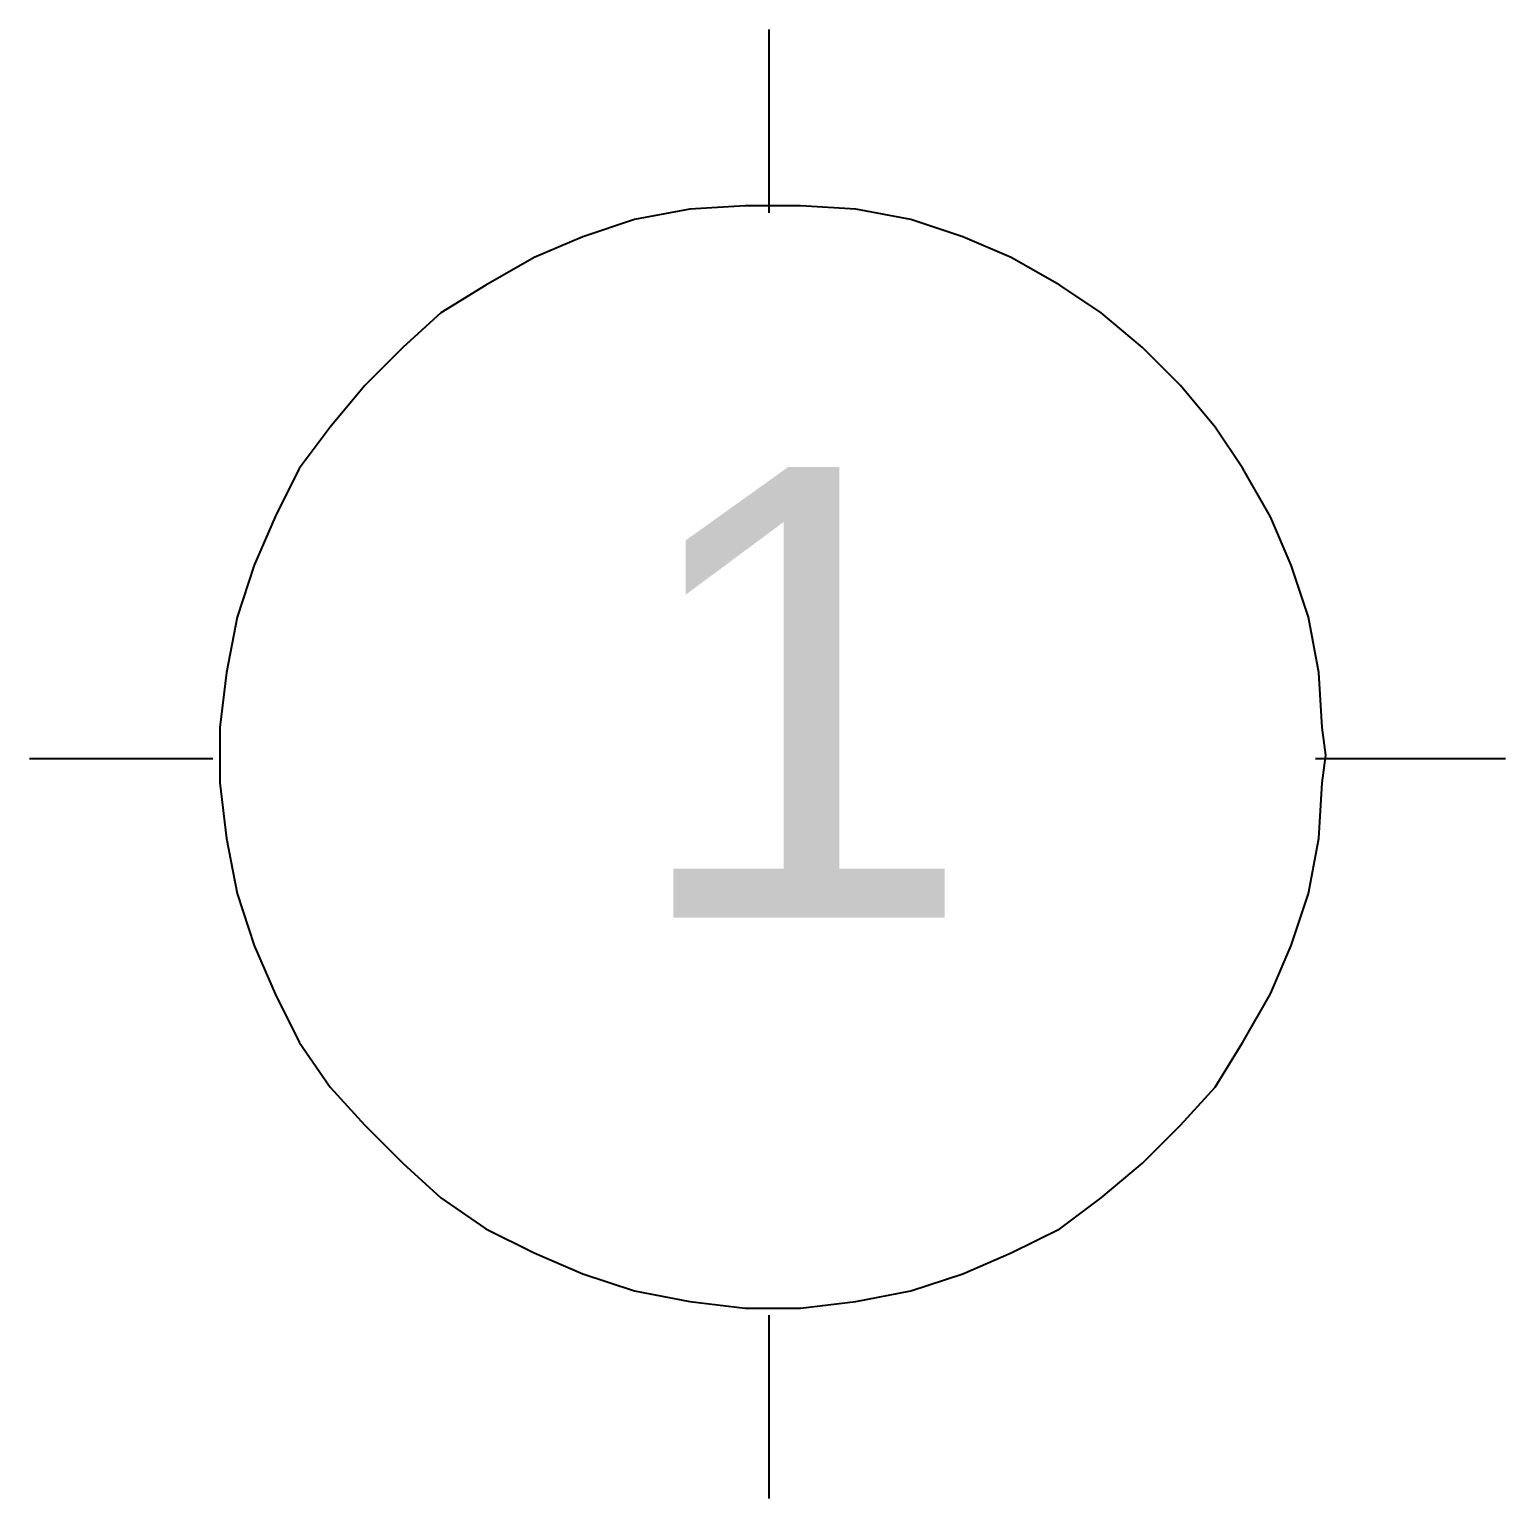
# Model space of a CAD drawing. Header units: millimetres. Extents: x 5 to 415, y 48 to 251.
# Drawn here: x 21.96 to 29.49, y 48.44 to 55.93 of the extents above; entities that cross this region are included whole.
import ezdxf

# ---------------------------------------------------------------- set-up
doc = ezdxf.new("R2010")
doc.units = ezdxf.units.MM
doc.layers.add('P', color=7, linetype='Continuous')
doc.layers.add('T', color=7, linetype='Continuous')

msp = doc.modelspace()

# ---------------------------------------------------------------- linework, layer by layer
at = {"layer": 'P'}
for points in [[(25.735, 54.998), (25.735, 55.933)], [(25.329, 55.016), (25.047, 54.963)], [(25.612, 55.033), (25.329, 55.016)], [(25.753, 55.033), (25.612, 55.033)], [(25.894, 55.033), (25.753, 55.033)], [(26.176, 55.016), (25.894, 55.033)], [(26.458, 54.963), (26.176, 55.016)], [(25.047, 54.963), (24.783, 54.875)], [(26.723, 54.875), (26.458, 54.963)], [(24.783, 54.875), (24.536, 54.769)], [(26.97, 54.769), (26.723, 54.875)], [(24.536, 54.769), (24.289, 54.628)], [(27.217, 54.628), (26.97, 54.769)], [(24.289, 54.628), (24.059, 54.487)], [(27.428, 54.487), (27.217, 54.628)], [(24.059, 54.487), (23.865, 54.31)], [(27.64, 54.31), (27.428, 54.487)], [(23.865, 54.31), (23.671, 54.116)], [(27.834, 54.116), (27.64, 54.31)], [(23.671, 54.116), (23.495, 53.904)], [(28.011, 53.904), (27.834, 54.116)], [(23.495, 53.904), (23.336, 53.693)], [(28.152, 53.693), (28.011, 53.904)], [(23.336, 53.693), (23.213, 53.446)], [(28.293, 53.446), (28.152, 53.693)], [(23.213, 53.446), (23.107, 53.199)], [(28.399, 53.199), (28.293, 53.446)], [(23.107, 53.199), (23.019, 52.934)], [(28.487, 52.934), (28.399, 53.199)], [(23.019, 52.934), (22.966, 52.652)], [(28.54, 52.652), (28.487, 52.934)], [(22.966, 52.652), (22.931, 52.37)], [(28.557, 52.37), (28.54, 52.652)], [(22.931, 52.37), (22.931, 52.229)], [(28.575, 52.229), (28.557, 52.37)], [(22.895, 52.211), (21.96, 52.211)], [(22.931, 52.229), (22.931, 52.088)], [(29.492, 52.211), (28.522, 52.211)], [(28.557, 52.088), (28.575, 52.229)], [(22.931, 52.088), (22.966, 51.805)], [(28.54, 51.805), (28.557, 52.088)], [(22.966, 51.805), (23.019, 51.523)], [(28.487, 51.523), (28.54, 51.805)], [(23.019, 51.523), (23.107, 51.259)], [(28.399, 51.259), (28.487, 51.523)], [(23.107, 51.259), (23.213, 51.012)], [(28.293, 51.012), (28.399, 51.259)], [(23.213, 51.012), (23.336, 50.765)], [(28.152, 50.765), (28.293, 51.012)], [(23.336, 50.765), (23.495, 50.535)], [(28.011, 50.535), (28.152, 50.765)], [(23.495, 50.535), (23.671, 50.341)], [(27.834, 50.341), (28.011, 50.535)], [(23.671, 50.341), (23.865, 50.147)], [(27.64, 50.147), (27.834, 50.341)], [(23.865, 50.147), (24.059, 49.971)], [(27.428, 49.971), (27.64, 50.147)], [(24.059, 49.971), (24.289, 49.812)], [(27.217, 49.812), (27.428, 49.971)], [(24.289, 49.812), (24.536, 49.689)], [(26.97, 49.689), (27.217, 49.812)], [(24.536, 49.689), (24.783, 49.583)], [(26.723, 49.583), (26.97, 49.689)], [(24.783, 49.583), (25.047, 49.495)], [(26.458, 49.495), (26.723, 49.583)], [(25.047, 49.495), (25.329, 49.442)], [(26.176, 49.442), (26.458, 49.495)], [(25.329, 49.442), (25.612, 49.407)], [(25.894, 49.407), (26.176, 49.442)], [(25.612, 49.407), (25.753, 49.407)], [(25.735, 48.436), (25.735, 49.371)], [(25.753, 49.407), (25.894, 49.407)]]:
    msp.add_lwpolyline(points, dxfattribs=at)

# ---------------------------------------------------------------- texts
at = {"layer": 'T', "insert": (25, 51.4), "char_height": 2.3, "attachment_point": 7}
msp.add_mtext('{\\fArial|b0|i0|c0|p18;1}', dxfattribs=at)

doc.saveas('drawing.dxf')
